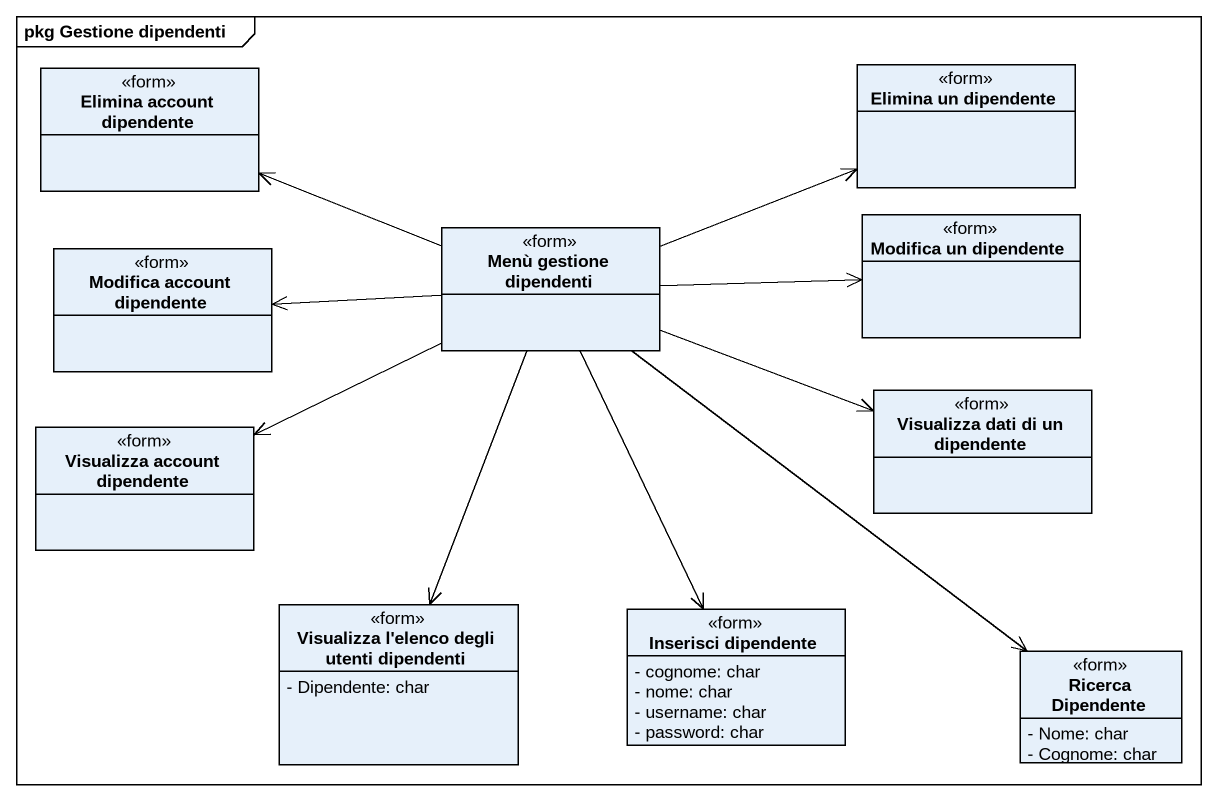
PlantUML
@startuml
mainframe pkg Gestione dipendenti
hide circle
hide empty members
skinparam classAttributeIconSize 0
class "Elimina account dipendente" as Elimina_account_dipendente <<form>>
class "Elimina un dipendente" as Elimina_un_dipendente <<form>>
class "Modifica account dipendente" as Modifica_account_dipendente <<form>>
class "Menù gestione dipendenti" as Menù_gestione_dipendenti <<form>>
class "Modifica un dipendente" as Modifica_un_dipendente <<form>>
class "Visualizza dati di un dipendente" as Visualizza_dati_di_un <<form>>
class "Visualizza account dipendente" as Visualizza_account <<form>>
class "Visualizza l'elenco degli utenti dipendenti" as Visualizza_l_elenco_degli <<form>> {
  - Dipendente: char
}
class "Inserisci dipendente" as Inserisci_dipendente <<form>> {
  - cognome: char
  - nome: char
  - username: char
  - password: char
}
class "Ricerca Dipendente" as Ricerca_Dipendente <<form>> {
  - Nome: char
  - Cognome: char
}
Menù_gestione_dipendenti -left-> Elimina_account_dipendente
Menù_gestione_dipendenti -right-> Elimina_un_dipendente
Menù_gestione_dipendenti -left-> Modifica_account_dipendente
Menù_gestione_dipendenti -right-> Modifica_un_dipendente
Menù_gestione_dipendenti -right-> Visualizza_dati_di_un
Menù_gestione_dipendenti -left-> Visualizza_account
Menù_gestione_dipendenti --> Visualizza_l_elenco_degli
Menù_gestione_dipendenti --> Inserisci_dipendente
Menù_gestione_dipendenti --> Ricerca_Dipendente
@enduml
